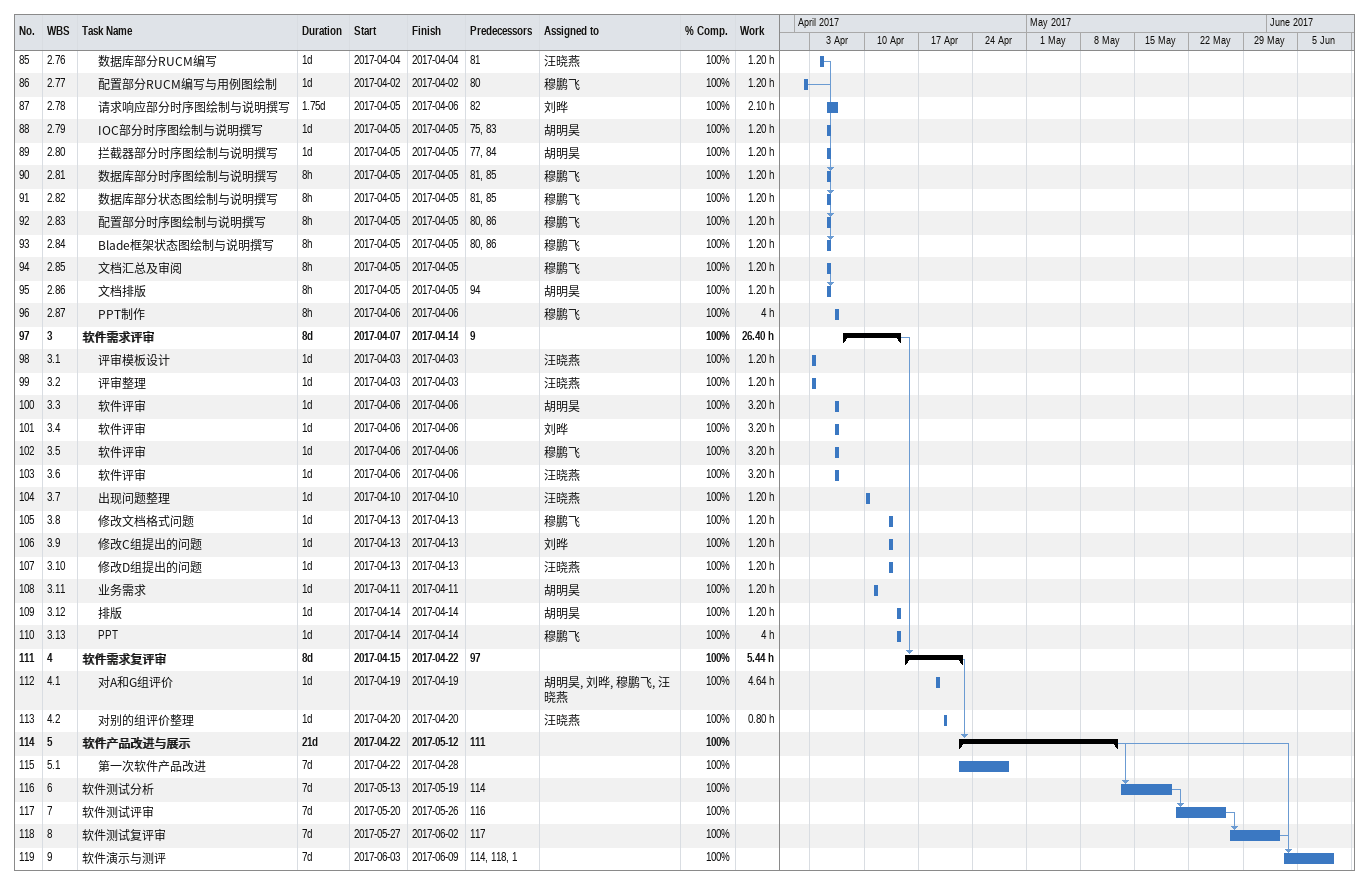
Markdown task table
| ID | WBS | Task | Duration | Start | Finish | Predecessors | Resources | % complete | Work (h) |
|---|---|---|---|---|---|---|---|---|---|
| 85 | 2.76 | 数据库部分RUCM编写 | 1d | 2017-04-04 | 2017-04-04 | 81 | 汪晓燕 | 100 | 1.20 |
| 86 | 2.77 | 配置部分RUCM编写与用例图绘制 | 1d | 2017-04-02 | 2017-04-02 | 80 | 穆鹏飞 | 100 | 1.20 |
| 87 | 2.78 | 请求响应部分时序图绘制与说明撰写 | 1.75d | 2017-04-05 | 2017-04-06 | 82 | 刘晔 | 100 | 2.10 |
| 88 | 2.79 | IOC部分时序图绘制与说明撰写 | 1d | 2017-04-05 | 2017-04-05 | 75, 83 | 胡明昊 | 100 | 1.20 |
| 89 | 2.80 | 拦截器部分时序图绘制与说明撰写 | 1d | 2017-04-05 | 2017-04-05 | 77, 84 | 胡明昊 | 100 | 1.20 |
| 90 | 2.81 | 数据库部分时序图绘制与说明撰写 | 8h | 2017-04-05 | 2017-04-05 | 81, 85 | 穆鹏飞 | 100 | 1.20 |
| 91 | 2.82 | 数据库部分状态图绘制与说明撰写 | 8h | 2017-04-05 | 2017-04-05 | 81, 85 | 穆鹏飞 | 100 | 1.20 |
| 92 | 2.83 | 配置部分时序图绘制与说明撰写 | 8h | 2017-04-05 | 2017-04-05 | 80, 86 | 穆鹏飞 | 100 | 1.20 |
| 93 | 2.84 | Blade框架状态图绘制与说明撰写 | 8h | 2017-04-05 | 2017-04-05 | 80, 86 | 穆鹏飞 | 100 | 1.20 |
| 94 | 2.85 | 文档汇总及审阅 | 8h | 2017-04-05 | 2017-04-05 |  | 穆鹏飞 | 100 | 1.20 |
| 95 | 2.86 | 文档排版 | 8h | 2017-04-05 | 2017-04-05 | 94 | 胡明昊 | 100 | 1.20 |
| 96 | 2.87 | PPT制作 | 8h | 2017-04-06 | 2017-04-06 |  | 穆鹏飞 | 100 | 4 |
| 97 | 3 | **软件需求评审** | 8d | 2017-04-07 | 2017-04-14 | 9 |  | 100 | 26.40 |
| 98 | 3.1 | 评审模板设计 | 1d | 2017-04-03 | 2017-04-03 |  | 汪晓燕 | 100 | 1.20 |
| 99 | 3.2 | 评审整理 | 1d | 2017-04-03 | 2017-04-03 |  | 汪晓燕 | 100 | 1.20 |
| 100 | 3.3 | 软件评审 | 1d | 2017-04-06 | 2017-04-06 |  | 胡明昊 | 100 | 3.20 |
| 101 | 3.4 | 软件评审 | 1d | 2017-04-06 | 2017-04-06 |  | 刘晔 | 100 | 3.20 |
| 102 | 3.5 | 软件评审 | 1d | 2017-04-06 | 2017-04-06 |  | 穆鹏飞 | 100 | 3.20 |
| 103 | 3.6 | 软件评审 | 1d | 2017-04-06 | 2017-04-06 |  | 汪晓燕 | 100 | 3.20 |
| 104 | 3.7 | 出现问题整理 | 1d | 2017-04-10 | 2017-04-10 |  | 汪晓燕 | 100 | 1.20 |
| 105 | 3.8 | 修改文档格式问题 | 1d | 2017-04-13 | 2017-04-13 |  | 穆鹏飞 | 100 | 1.20 |
| 106 | 3.9 | 修改C组提出的问题 | 1d | 2017-04-13 | 2017-04-13 |  | 刘晔 | 100 | 1.20 |
| 107 | 3.10 | 修改D组提出的问题 | 1d | 2017-04-13 | 2017-04-13 |  | 汪晓燕 | 100 | 1.20 |
| 108 | 3.11 | 业务需求 | 1d | 2017-04-11 | 2017-04-11 |  | 胡明昊 | 100 | 1.20 |
| 109 | 3.12 | 排版 | 1d | 2017-04-14 | 2017-04-14 |  | 胡明昊 | 100 | 1.20 |
| 110 | 3.13 | PPT | 1d | 2017-04-14 | 2017-04-14 |  | 穆鹏飞 | 100 | 4 |
| 111 | 4 | **软件需求复评审** | 8d | 2017-04-15 | 2017-04-22 | 97 |  | 100 | 5.44 |
| 112 | 4.1 | 对A和G组评价 | 1d | 2017-04-19 | 2017-04-19 |  | 胡明昊, 刘晔, 穆鹏飞, 汪晓燕 | 100 | 4.64 |
| 113 | 4.2 | 对别的组评价整理 | 1d | 2017-04-20 | 2017-04-20 |  | 汪晓燕 | 100 | 0.80 |
| 114 | 5 | **软件产品改进与展示** | 21d | 2017-04-22 | 2017-05-12 | 111 |  | 100 |  |
| 115 | 5.1 | 第一次软件产品改进 | 7d | 2017-04-22 | 2017-04-28 |  |  | 100 |  |
| 116 | 6 | 软件测试分析 | 7d | 2017-05-13 | 2017-05-19 | 114 |  | 100 |  |
| 117 | 7 | 软件测试评审 | 7d | 2017-05-20 | 2017-05-26 | 116 |  | 100 |  |
| 118 | 8 | 软件测试复评审 | 7d | 2017-05-27 | 2017-06-02 | 117 |  | 100 |  |
| 119 | 9 | 软件演示与测评 | 7d | 2017-06-03 | 2017-06-09 | 114, 118, 1 |  | 100 |  |
